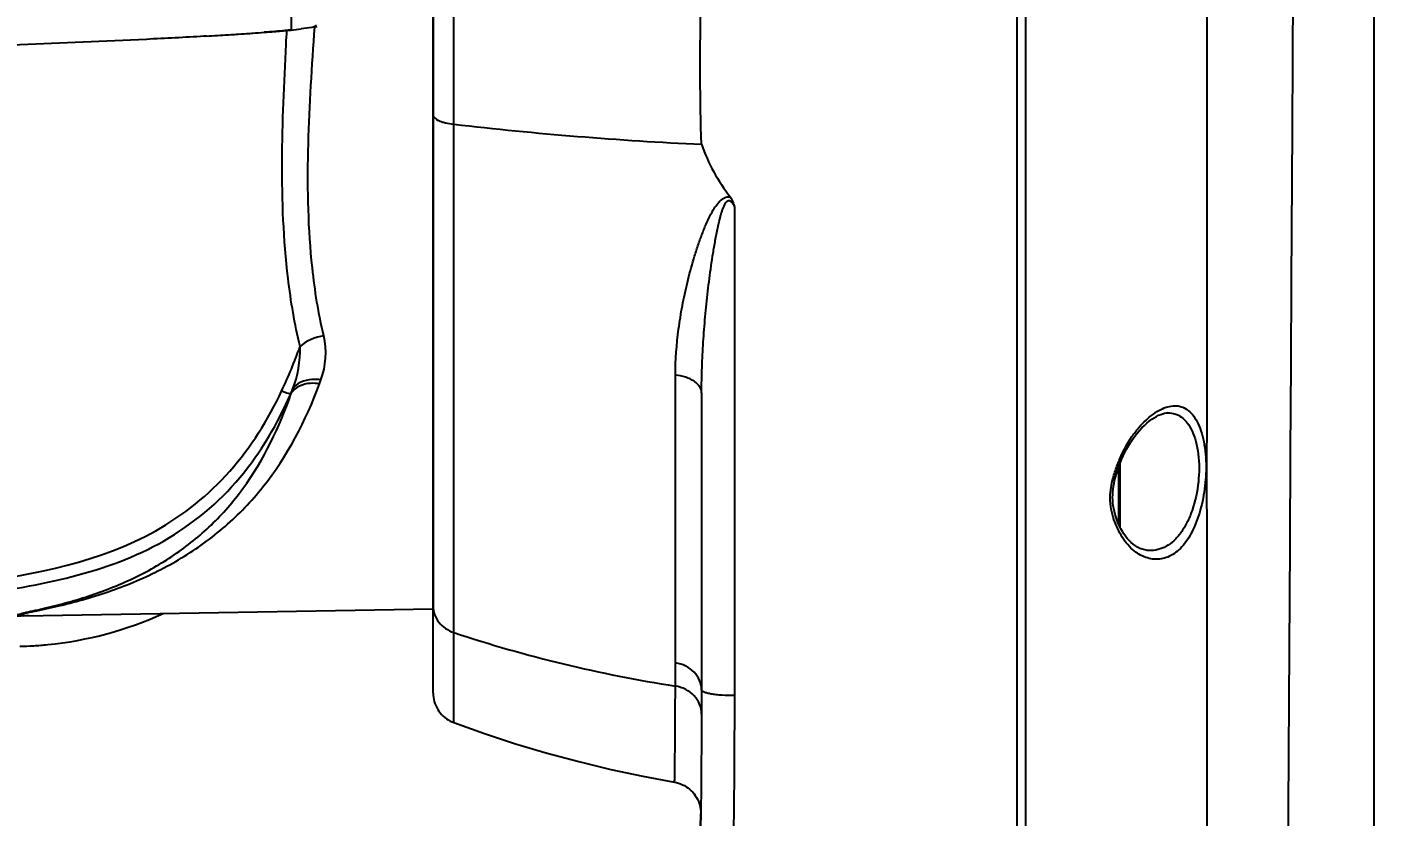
# Model space of a CAD drawing. Header units: millimetres. Extents: x 4086 to 8300, y 123 to 1549.
# Drawn here: x 7161.54 to 7182.87, y 814.94 to 827.44 of the extents above; entities that cross this region are included whole.
import ezdxf

# ---------------------------------------------------------------- set-up
doc = ezdxf.new("R2010")
doc.units = ezdxf.units.MM
doc.layers.add('外形图', color=7, linetype='Continuous')
doc.layers.add('尺寸标注', color=7, linetype='Continuous')
doc.styles.add('思源黑', font='SourceHanSansCN-Normal.ttf')
doc.dimstyles.new('尺寸标注_1_4比例', dxfattribs={"dimtxt": 7, "dimasz": 6, "dimexe": 2, "dimexo": 1.5, "dimgap": 1, "dimtad": 1, "dimdec": 1, "dimlfac": 4, "dimdsep": 46, "dimtxsty": '思源黑', "dimcen": 0.09, "dimadec": 0, "dimazin": 0, "dimtp": 0.01, "dimtm": 0.01, "dimtfac": 1, "dimtdec": 1, "dimtofl": 0, "dimtmove": 0, "dimatfit": 3, "dimfxl": 1, "dimtolj": 1, "dimarcsym": 0})

# ---------------------------------------------------------------- blocks, each defined once
blk = doc.blocks.new('*D990')
at = {"layer": 'Defpoints', "color": 0}
for p in [(7182.866, 882.152), (7182.866, 707.18), (7121.564, 706.117)]:
    blk.add_point(p, dxfattribs=at)
at = {"layer": '尺寸标注', "color": 0, "lineweight": -2}
for p, q in [((7121.564, 707.617), (7121.564, 884.152)), ((7182.866, 708.68), (7182.866, 884.152)), ((7127.564, 882.152), (7176.866, 882.152))]:
    blk.add_line(p, q, dxfattribs=at)
at = {"layer": '尺寸标注', "color": 0}
for points in [[(7127.564, 883.152), (7127.564, 881.152), (7121.564, 882.152)], [(7176.866, 881.152), (7176.866, 883.152), (7182.866, 882.152)]]:
    blk.add_solid(points, dxfattribs=at)
at = {"layer": '尺寸标注', "color": 0, "insert": (7152.215, 886.777), "char_height": 7, "attachment_point": 5, "style": '思源黑'}
blk.add_mtext('\\A1;245.2', dxfattribs=at)

msp = doc.modelspace()

# ---------------------------------------------------------------- linework, layer by layer
at = {"layer": '外形图'}
for p, q in [((7177.2176, 773.2315), (7177.2176, 844.8616)), ((7177.3491, 844.8563), (7177.3491, 786.5014)), ((7165.7176, 838.1919), (7165.7176, 827.3954)), ((7167.9676, 831.6097), (7167.9676, 818.2281)), ((7167.9676, 816.8915), (7167.9676, 831.6097)), ((7168.294, 825.9028), (7168.2947, 829.8912)), ((7165.717, 827.3955), (7165.717, 827.3945)), ((7166.0851, 827.3266), (7166.0931, 827.4433)), ((7166.0855, 827.4424), (7166.1322, 827.4503)), ((7164.3794, 827.2983), (7164.339, 827.296)), ((7164.3446, 827.2962), (7164.339, 827.296)), ((7168.294, 817.8504), (7168.294, 825.9028)), ((7172.7375, 824.5911), (7172.7375, 816.8505)), ((7166.1686, 821.7892), (7166.1913, 821.8511)), ((7171.8035, 817.3698), (7171.8034, 821.9271)), ((7165.7173, 821.6422), (7165.7216, 821.6402)), ((7165.7216, 821.6402), (7165.7426, 821.7008)), ((7172.2176, 821.6498), (7172.2176, 816.9405)), ((7178.8176, 820.4609), (7178.8176, 819.5772)), ((7178.8426, 820.5283), (7178.8426, 819.5233)), ((7161.483, 818.1149), (7167.9676, 818.2281)), ((7168.2941, 816.4225), (7168.294, 817.8504)), ((7172.2047, 815.0131), (7172.2054, 814.9793))]:
    msp.add_line(p, q, dxfattribs=at)
for points in [[(7181.5596, 823.4114), (7181.5733, 825.8268), (7181.5797, 826.9444), (7181.586, 828.0089), (7181.5923, 829.0258), (7181.5956, 829.5397)], [(7164.3446, 827.2962), (7164.8475, 827.3271), (7165.413, 827.3677), (7165.717, 827.3945)], [(7181.5357, 819.231), (7181.5442, 820.7125), (7181.5521, 822.1018), (7181.5596, 823.4114)], [(7178.8233, 820.4774), (7178.845, 820.5348), (7178.8684, 820.5917), (7178.8931, 820.6475), (7178.9192, 820.702), (7178.9469, 820.7554), (7178.9766, 820.808), (7179.0082, 820.8597), (7179.0418, 820.9102), (7179.0773, 820.9594), (7179.1143, 821.0066), (7179.1522, 821.0514), (7179.1908, 821.0933), (7179.2298, 821.1322), (7179.2688, 821.1678), (7179.3075, 821.1999), (7179.3457, 821.2285), (7179.383, 821.2534), (7179.4192, 821.2747), (7179.454, 821.2923), (7179.4873, 821.3063), (7179.5191, 821.3171), (7179.5496, 821.3246), (7179.5791, 821.3289), (7179.5985, 821.33)], [(7178.7484, 820.213), (7178.7578, 820.2574), (7178.7707, 820.31), (7178.786, 820.3645), (7178.8036, 820.4204), (7178.8233, 820.4774)], [(7178.859, 819.4907), (7178.837, 819.5343), (7178.8165, 819.5797), (7178.7977, 819.6262), (7178.781, 819.6734), (7178.7664, 819.7207), (7178.7541, 819.7676), (7178.7442, 819.8138), (7178.7365, 819.8591), (7178.7311, 819.9034), (7178.7278, 819.947), (7178.7265, 819.9903), (7178.7271, 820.0338), (7178.7296, 820.0779), (7178.7341, 820.123), (7178.7407, 820.1697), (7178.7484, 820.213)], [(7179.3103, 819.1487), (7179.2741, 819.1512), (7179.2351, 819.1581), (7179.1967, 819.1691), (7179.159, 819.184), (7179.1222, 819.2024), (7179.0864, 819.2244), (7179.0517, 819.2495), (7179.0185, 819.2777), (7178.9871, 819.3085), (7178.9579, 819.3412), (7178.931, 819.3755), (7178.9059, 819.4115), (7178.882, 819.4497), (7178.859, 819.4907)], [(7181.4826, 809.9185), (7181.4949, 812.0991), (7181.5064, 814.1214), (7181.5169, 815.9495), (7181.5357, 819.231)], [(7167.9676, 816.8915), (7167.9687, 816.8574), (7167.9722, 816.8235), (7167.978, 816.7899), (7167.9861, 816.7567), (7167.9964, 816.7242), (7168.0089, 816.6925), (7168.0235, 816.6617), (7168.0402, 816.6319), (7168.0589, 816.6034), (7168.0795, 816.5762), (7168.1019, 816.5505), (7168.126, 816.5264), (7168.1517, 816.5039), (7168.1788, 816.4833), (7168.2073, 816.4646), (7168.237, 816.4478), (7168.2678, 816.4331), (7168.2941, 816.4225)], [(7168.2941, 816.4225), (7168.7782, 816.2504), (7169.2732, 816.0888), (7169.7723, 815.9401), (7170.2751, 815.8044), (7170.7812, 815.6819), (7171.2904, 815.5725), (7171.7915, 815.4783)], [(7171.7915, 815.4783), (7171.8191, 815.4727), (7171.8518, 815.4639), (7171.8838, 815.4529), (7171.915, 815.4397), (7171.9452, 815.4245), (7171.9744, 815.4073), (7172.0023, 815.3881), (7172.0288, 815.3671), (7172.0539, 815.3443), (7172.0774, 815.3199), (7172.0991, 815.294), (7172.1191, 815.2667), (7172.1372, 815.238), (7172.1532, 815.2082), (7172.1673, 815.1774), (7172.1792, 815.1457), (7172.1889, 815.1133), (7172.1964, 815.0803), (7172.2017, 815.0469), (7172.2047, 815.0131)]]:
    msp.add_lwpolyline(points, dxfattribs=at)
for centre, radius, start, end in [((7164.915, 835.5188), 8.1634, 275.64227, 276.76926), ((7160.1961, 898.3625), 71.1872, 273.368911, 273.648372), ((7161.1474, 883.4017), 56.1962, 273.65107, 273.86004), ((7162.2474, 867.2806), 40.0376, 273.84251, 274.3619), ((7174.9141, 883.2253), 57.7035, 263.4121, 267.321506), ((7174.9355, 826.526), 2.8763, 199.10134, 218.07303), ((7158.807, 824.6707), 7.5448, 336.33437, 336.81938), ((7175.165, 838.5717), 21.8308, 251.65506, 261.14141), ((7161.3029, 823.4755), 5.8437, 271.16418, 273.33581), ((7161.3076, 823.3932), 5.7613, 273.33665, 275.55565), ((7010.6584, 817.3718), 161.1451, 359.868271, 359.999294), ((7171.8154, 816.5595), 0.4017, 359.87481, 0.09813)]:
    msp.add_arc(centre, radius, start, end, dxfattribs=at)
for points, knots in [([(7180.2176, 830.7509), (7180.2176, 829.881), (7180.2179, 828.5853), (7180.2172, 826.8664), (7180.2181, 825.5929), (7180.2172, 824.3192), (7180.2177, 823.2553), (7180.2178, 822.509), (7180.2181, 822.0817), (7180.2176, 821.7611), (7180.2182, 821.4402), (7180.2191, 821.1182), (7180.2143, 820.7953), (7180.2114, 820.5794), (7180.2114, 820.4715)], [0, 0, 0, 0, 0.2538742, 0.3781442, 0.5016577, 0.6255316, 0.7498537, 0.8121531, 0.843336, 0.8745535, 0.9057418, 0.9369883, 0.9685139, 1, 1, 1, 1]), ([(7172.2176, 825.5848), (7172.1891, 826.2892), (7172.201, 827.7169), (7172.2247, 829.1438), (7172.2107, 829.8658)], [0, 0, 0, 0, 0.4940093, 1, 1, 1, 1]), ([(7165.7176, 827.3954), (7165.6872, 827.3924), (7165.5456, 827.3791), (7165.4039, 827.3675), (7165.2925, 827.359)], [0, 0, 0, 0, 0.2145259, 1, 1, 1, 1]), ([(7166.0852, 827.4442), (7166.0727, 827.4415), (7166.0038, 827.4281), (7165.9342, 827.4192), (7165.8772, 827.4123)], [0, 0, 0, 0, 0.182184, 1, 1, 1, 1]), ([(7166.119, 827.4649), (7166.1138, 827.4612), (7166.1027, 827.454), (7166.0912, 827.4475), (7166.0852, 827.4442)], [0, 0, 0, 0, 0.4815143, 1, 1, 1, 1]), ([(7164.339, 827.296), (7164.0352, 827.2784), (7162.3976, 827.1921), (7160.7586, 827.1347), (7159.4235, 827.0986)], [0, 0, 0, 0, 0.1855897, 1, 1, 1, 1]), ([(7166.236, 822.5515), (7166.1515, 822.9052), (7165.9002, 824.4878), (7166.0016, 826.0964), (7166.0851, 827.3266)], [0, 0, 0, 0, 0.2277661, 1, 1, 1, 1]), ([(7165.8606, 822.3808), (7165.775, 822.7362), (7165.5088, 824.3213), (7165.5762, 825.9362), (7165.6402, 827.1714)], [0, 0, 0, 0, 0.2281233, 1, 1, 1, 1]), ([(7167.9676, 826.0496), (7167.9676, 826.0415), (7167.9724, 826.0236), (7167.9913, 826.0001), (7168.0203, 825.9783), (7168.0592, 825.9583), (7168.1072, 825.9402), (7168.1858, 825.9184), (7168.2495, 825.908), (7168.294, 825.9028)], [0, 0, 0, 0, 0.0647061, 0.1411676, 0.2361025, 0.3518403, 0.4881935, 0.643521, 1, 1, 1, 1]), ([(7171.8034, 821.9271), (7171.8034, 822.1708), (7171.832, 822.5394), (7171.9112, 823.0279), (7171.9913, 823.399), (7172.0743, 823.708), (7172.1518, 823.9547), (7172.2166, 824.1397), (7172.2774, 824.2922), (7172.3321, 824.4124), (7172.3774, 824.5012), (7172.4284, 824.5875), (7172.4783, 824.6552), (7172.5258, 824.7036), (7172.5606, 824.7289), (7172.5912, 824.7453), (7172.6124, 824.7519), (7172.6301, 824.7537), (7172.6413, 824.7542), (7172.6503, 824.7536), (7172.6571, 824.7527), (7172.6638, 824.7532), (7172.6683, 824.7536), (7172.6706, 824.7533)], [0, 0, 0, 0, 0.2384788, 0.3604336, 0.4842252, 0.6098386, 0.6733224, 0.7372471, 0.8016123, 0.8339696, 0.8664527, 0.8990853, 0.9319308, 0.948513, 0.965282, 0.9737776, 0.9823973, 0.9867706, 0.9911734, 0.9933841, 0.9955992, 0.9978028, 1, 1, 1, 1]), ([(7172.2176, 821.6498), (7172.2176, 821.7831), (7172.2226, 822.0503), (7172.2394, 822.3843), (7172.2584, 822.6519), (7172.2754, 822.8531), (7172.295, 823.0545), (7172.3172, 823.256), (7172.342, 823.4577), (7172.3696, 823.6593), (7172.3951, 823.8273), (7172.4173, 823.9615), (7172.4351, 824.0622), (7172.454, 824.1626), (7172.4746, 824.2629), (7172.4934, 824.3461), (7172.5099, 824.4124), (7172.5232, 824.4618), (7172.5378, 824.511), (7172.5541, 824.5596), (7172.5697, 824.5993), (7172.5843, 824.6303), (7172.597, 824.6526), (7172.6118, 824.6736), (7172.628, 824.6888), (7172.6448, 824.6948), (7172.6631, 824.6943), (7172.6833, 824.6823), (7172.7008, 824.6618), (7172.7146, 824.6389), (7172.7272, 824.6155), (7172.7339, 824.5991), (7172.7374, 824.591)], [0, 0, 0, 0, 0.1230198, 0.2465575, 0.3085279, 0.3706319, 0.4328677, 0.4952326, 0.557723, 0.6203345, 0.6830612, 0.7144657, 0.7458959, 0.7773498, 0.8088255, 0.8403206, 0.8560748, 0.8718324, 0.8875927, 0.9033551, 0.9191197, 0.9270069, 0.9348996, 0.9428101, 0.9507559, 0.954816, 0.9589439, 0.9672324, 0.9754937, 0.9836973, 0.9918645, 1, 1, 1, 1]), ([(7172.6707, 824.7532), (7172.689, 824.7307), (7172.7114, 824.6757), (7172.7304, 824.6211), (7172.737, 824.5929)], [0, 0, 0, 0, 0.5003541, 1, 1, 1, 1]), ([(7166.1913, 821.8511), (7166.1437, 821.8591), (7165.9846, 821.8722), (7165.7971, 821.8014), (7165.7426, 821.7008)], [0, 0, 0, 0, 0.296707, 1, 1, 1, 1]), ([(7172.2176, 821.6498), (7172.2176, 821.6663), (7172.2121, 821.7005), (7172.1883, 821.7489), (7172.1503, 821.7937), (7172.0793, 821.8495), (7171.9624, 821.9015), (7171.8588, 821.9216), (7171.8034, 821.9271)], [0, 0, 0, 0, 0.0919869, 0.1896105, 0.2970284, 0.4163741, 0.6901171, 1, 1, 1, 1]), ([(7160.6781, 818.6312), (7161.6721, 818.7757), (7163.2114, 819.0669), (7164.8156, 820.3517), (7165.3538, 821.2205), (7165.5689, 821.6756)], [0, 0, 0, 0, 0.499619, 0.7496361, 1, 1, 1, 1]), ([(7160.7031, 818.4482), (7161.734, 818.5943), (7163.3378, 818.8824), (7164.9809, 820.2462), (7165.5089, 821.1645), (7165.7173, 821.6422)], [0, 0, 0, 0, 0.4998166, 0.7497979, 1, 1, 1, 1]), ([(7161.3376, 818.1203), (7161.3443, 818.1346), (7161.4089, 818.1377), (7161.4962, 818.1682), (7161.6385, 818.194), (7161.8559, 818.2446), (7162.1502, 818.3165), (7162.6291, 818.4596), (7163.2178, 818.6902), (7163.8778, 819.0624), (7164.471, 819.5398), (7165.1757, 820.3525), (7165.5353, 821.1079), (7165.7216, 821.6402)], [0, 0, 0, 0, 0.0079723, 0.0263282, 0.0510258, 0.0790286, 0.1400493, 0.2036818, 0.3318393, 0.4587913, 0.5853375, 0.7148457, 1, 1, 1, 1]), ([(7161.483, 818.1149), (7161.4523, 818.1144), (7161.4226, 818.1007), (7161.3756, 818.1254), (7161.4132, 818.135), (7161.4419, 818.1439), (7161.5308, 818.1627), (7161.7183, 818.2008), (7162.0303, 818.2675), (7162.5595, 818.4027), (7163.2302, 818.6305), (7163.9948, 819.0117), (7164.6933, 819.5147), (7165.524, 820.3803), (7165.9528, 821.2069), (7166.1686, 821.7892)], [0, 0, 0, 0, 0.0142904, 0.015863, 0.0188724, 0.0252203, 0.0343641, 0.0582779, 0.1168089, 0.180976, 0.3129648, 0.4449978, 0.5769589, 0.7111836, 1, 1, 1, 1]), ([(7165.5689, 821.6756), (7165.5874, 821.6696), (7165.6352, 821.6575), (7165.6875, 821.6323), (7165.7173, 821.6422)], [0, 0, 0, 0, 0.382016, 1, 1, 1, 1]), ([(7166.1686, 821.7892), (7166.1214, 821.7972), (7165.9628, 821.8106), (7165.7767, 821.74), (7165.7216, 821.6402)], [0, 0, 0, 0, 0.295955, 1, 1, 1, 1]), ([(7178.8424, 820.6038), (7178.8951, 820.7255), (7178.9846, 820.8979), (7179.1357, 821.0949), (7179.25, 821.2152), (7179.3663, 821.3118), (7179.4824, 821.3838), (7179.5966, 821.4298), (7179.7078, 821.4476), (7179.8144, 821.4334), (7179.9124, 821.3841), (7179.9982, 821.3009), (7180.0707, 821.1862), (7180.1295, 821.0419), (7180.1904, 820.8028), (7180.2059, 820.6072), (7180.206, 820.4717)], [0, 0, 0, 0, 0.1619093, 0.2351782, 0.3026179, 0.3640152, 0.4193212, 0.468805, 0.5134278, 0.5553374, 0.5979501, 0.6450195, 0.6994021, 0.7625481, 0.8345741, 1, 1, 1, 1]), ([(7179.5985, 821.33), (7179.637, 821.3307), (7179.7155, 821.3206), (7179.8249, 821.264), (7179.9184, 821.1676), (7179.9943, 821.0348), (7180.0513, 820.8686), (7180.1005, 820.6001), (7180.0991, 820.3837), (7180.0836, 820.2368)], [0, 0, 0, 0, 0.0869239, 0.1749383, 0.2724395, 0.3857062, 0.5174786, 0.6669365, 1, 1, 1, 1]), ([(7178.7146, 820.2192), (7178.7291, 820.2861), (7178.7669, 820.4163), (7178.816, 820.5425), (7178.8424, 820.6038)], [0, 0, 0, 0, 0.5061868, 1, 1, 1, 1]), ([(7180.206, 820.4717), (7180.206, 820.4514), (7180.2049, 820.3695), (7180.2001, 820.2876), (7180.1942, 820.2262)], [0, 0, 0, 0, 0.2478562, 1, 1, 1, 1]), ([(7180.2114, 820.4715), (7180.2112, 820.2349), (7180.2157, 819.8798), (7180.2181, 819.4056), (7180.2174, 819.0485), (7180.2165, 818.6908), (7180.2164, 818.2138), (7180.2167, 817.6175), (7180.2166, 816.9016), (7180.217, 815.9464), (7180.2181, 814.2723), (7180.2189, 811.8765), (7180.2171, 808.9948), (7180.2172, 806.1039), (7180.2177, 803.2048), (7180.217, 800.2994), (7180.2176, 798.3608), (7180.2176, 797.3909)], [0, 0, 0, 0, 0.0307476, 0.0461562, 0.0616453, 0.0771574, 0.0926541, 0.1236469, 0.1546667, 0.1856986, 0.2478051, 0.3722585, 0.4971127, 0.6223688, 0.7480117, 0.8739384, 1, 1, 1, 1]), ([(7180.1942, 820.2262), (7180.1815, 820.0927), (7180.1383, 819.84), (7180.0382, 819.5459), (7179.9325, 819.3489), (7179.825, 819.1986), (7179.6952, 819.0839), (7179.5493, 819.0244), (7179.4401, 819.0071), (7179.3296, 819.0152), (7179.2198, 819.0483), (7179.1129, 819.1059), (7178.9715, 819.2205), (7178.8896, 819.339), (7178.8424, 819.4248)], [0, 0, 0, 0, 0.1746242, 0.332412, 0.4019554, 0.4648091, 0.5728002, 0.6212571, 0.6682236, 0.7154196, 0.764372, 0.8163853, 0.8725324, 1, 1, 1, 1]), ([(7180.0836, 820.2368), (7180.0674, 820.0835), (7180.0206, 819.8619), (7179.9109, 819.5963), (7179.8144, 819.4334), (7179.7037, 819.3045), (7179.5805, 819.2123), (7179.4477, 819.1584), (7179.3554, 819.1479), (7179.3103, 819.1487)], [0, 0, 0, 0, 0.318281, 0.4623639, 0.5920735, 0.7074388, 0.8109259, 0.9068342, 1, 1, 1, 1]), ([(7178.8424, 819.4248), (7178.8178, 819.4696), (7178.7718, 819.5655), (7178.7178, 819.7215), (7178.6853, 819.8943), (7178.6861, 820.0152), (7178.692, 820.0764)], [0, 0, 0, 0, 0.2260462, 0.469222, 0.7283653, 1, 1, 1, 1]), ([(7167.9676, 818.2707), (7167.9676, 818.2253), (7167.9835, 818.133), (7168.0288, 818.0512), (7168.0572, 818.0146)], [0, 0, 0, 0, 0.49491, 1, 1, 1, 1]), ([(7161.5688, 818.1163), (7161.5169, 818.1136), (7161.4447, 818.1196), (7161.3589, 818.1029), (7161.3387, 818.1174)], [0, 0, 0, 0, 0.676373, 1, 1, 1, 1]), ([(7168.0572, 818.0146), (7168.0865, 817.9769), (7168.1587, 817.9094), (7168.2472, 817.8659), (7168.294, 817.8504)], [0, 0, 0, 0, 0.4923102, 1, 1, 1, 1]), ([(7172.2176, 816.9405), (7172.2176, 816.9913), (7172.1961, 817.0956), (7172.1054, 817.2295), (7171.9692, 817.3274), (7171.86, 817.3612), (7171.8035, 817.3698)], [0, 0, 0, 0, 0.2356412, 0.4792846, 0.7346936, 1, 1, 1, 1]), ([(7171.7915, 815.4783), (7171.7917, 815.4803), (7171.7915, 815.4885), (7171.792, 815.5067), (7171.7923, 815.5371), (7171.7932, 815.6017), (7171.7945, 815.7122), (7171.7963, 815.8803), (7171.7984, 816.0953), (7171.8004, 816.3566), (7171.8021, 816.6638), (7171.8028, 816.8838), (7171.8031, 817.0013)], [0, 0, 0, 0, 0.0040181, 0.0160358, 0.0360077, 0.0638909, 0.1432197, 0.2536838, 0.3949506, 0.5666884, 0.7685534, 1, 1, 1, 1]), ([(7172.2172, 816.5601), (7172.2171, 816.6123), (7172.1957, 816.7189), (7172.1053, 816.8565), (7171.9692, 816.9574), (7171.8596, 816.9924), (7171.8031, 817.0013)], [0, 0, 0, 0, 0.2386437, 0.4836026, 0.7378676, 1, 1, 1, 1]), ([(7172.7375, 816.8505), (7172.6717, 816.85), (7172.5757, 816.8526), (7172.4536, 816.8633), (7172.3754, 816.874), (7172.3109, 816.8872), (7172.2671, 816.9004), (7172.2411, 816.9128), (7172.2259, 816.9226), (7172.2176, 816.9336), (7172.2176, 816.9405)], [0, 0, 0, 0, 0.3653705, 0.5323841, 0.6801935, 0.8033284, 0.8977045, 0.9334807, 0.9617878, 1, 1, 1, 1]), ([(7172.7375, 816.8505), (7172.7376, 816.0132), (7172.7264, 814.3367), (7172.6766, 812.6606), (7172.6366, 811.8224)], [0, 0, 0, 0, 0.4994658, 1, 1, 1, 1])]:
    msp.add_open_spline(points, degree=3, knots=knots, dxfattribs=at)
for points in [[(7165.6402, 827.1714), (7165.6439, 827.2438), (7165.6477, 827.3161), (7165.6516, 827.3885)], [(7166.236, 822.5515), (7166.1, 822.5315), (7165.9605, 822.4753), (7165.8606, 822.3808)], [(7166.1913, 821.8511), (7166.2709, 822.0711), (7166.2904, 822.324), (7166.236, 822.5515)], [(7165.5689, 821.6756), (7165.6776, 821.9056), (7165.7741, 822.1416), (7165.8606, 822.3808)], [(7165.7426, 821.7008), (7165.8236, 821.9161), (7165.8686, 822.1509), (7165.8606, 822.3808)], [(7178.692, 820.0764), (7178.6966, 820.1244), (7178.7044, 820.1721), (7178.7146, 820.2192)], [(7161.8654, 817.659), (7162.4933, 817.7201), (7163.1186, 817.8904), (7163.6925, 818.1524)], [(7172.2176, 816.9405), (7172.2176, 814.8469), (7172.1814, 813.276), (7172.1171, 811.9243)], [(7172.1173, 811.9274), (7172.1597, 812.8199), (7172.1898, 813.8081), (7172.2054, 814.9791)]]:
    msp.add_open_spline(points, degree=3, dxfattribs=at)

# ---------------------------------------------------------------- dimensions: what is measured, and where the dimension line sits
at = {"layer": '尺寸标注'}
dim = msp.add_linear_dim(base=(7182.8659, 882.1522), p1=(7121.5641, 706.1168), p2=(7182.8659, 707.1804), dimstyle='尺寸标注_1_4比例', dxfattribs=at)
dim.commit()
dim.dimension.update_dxf_attribs({"geometry": '*D990', "text_midpoint": (7152.215, 886.7765)})

doc.saveas('drawing.dxf')
